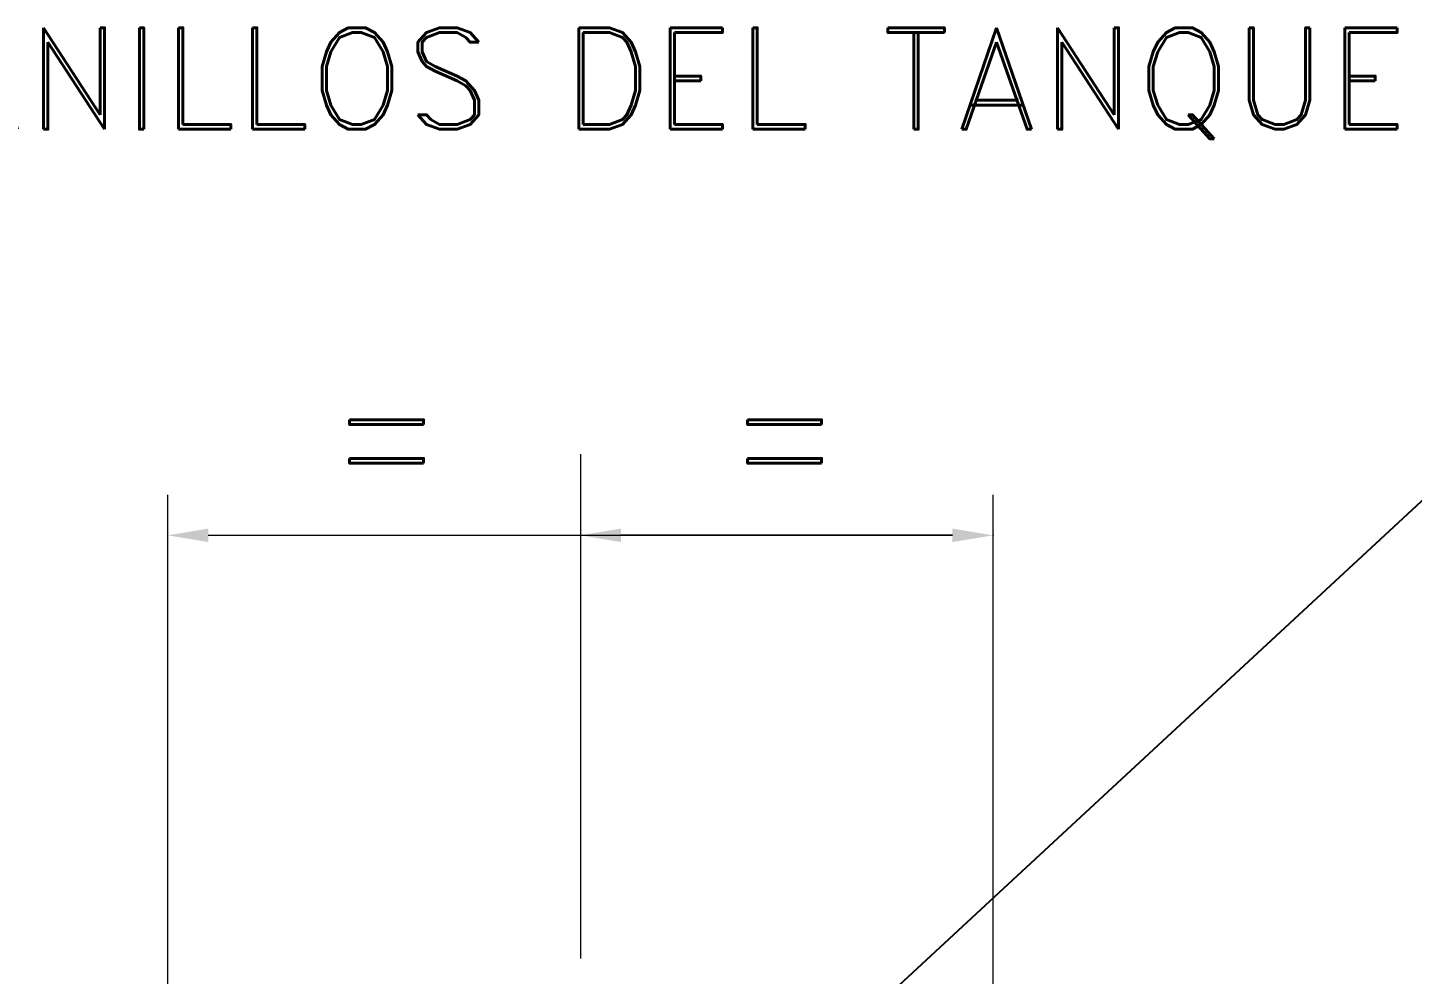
# Model space of a CAD drawing. Extents: x 174420 to 213214, y -41877 to -13498.
# Drawn here: x 211538 to 212561, y -25600 to -24901 of the extents above; entities that cross this region are included whole.
import ezdxf

# ---------------------------------------------------------------- set-up
doc = ezdxf.new("R2010")
doc.units = 0
doc.header["$LTSCALE"] = 500
doc.header["$MEASUREMENT"] = 0
doc.layers.add('COTAS', color=2, linetype='CONTINUOUS', lineweight=9)
doc.styles.add('ROMAND', font='romand')
doc.styles.get("Standard").update_dxf_attribs({"font": 'SIMPLEX.shx', "width": 0.8, "height": 80})
doc.dimstyles.new('ISO-25', dxfattribs={"dimtxt": 2.5, "dimasz": 2.5, "dimexe": 1.25, "dimexo": 0.625, "dimtad": 1, "dimtih": 1, "dimdec": 4, "dimdsep": 46, "dimtxsty": 'Standard', "dimcen": 2.5, "dimadec": 0, "dimazin": 0, "dimtfac": 1, "dimtdec": 4, "dimtmove": 0, "dimatfit": 3, "dimfxl": 1, "dimtvp": 1, "dimtolj": 1, "dimtzin": 0, "dimarcsym": 0})

msp = doc.modelspace()

# ---------------------------------------------------------------- linework, layer by layer
at = {"layer": 'COTAS', "lineweight": 9}
for p, q in [((211946.4, -25216.1), (211946.4, -25246.1)), ((211641.6, -25629.9), (211641.6, -25246.1)), ((211946.4, -25246.1), (211946.4, -25588.6)), ((212251.2, -25629.9), (212251.2, -25246.1)), ((212251.2, -25629.9), (212251.2, -25246.1)), ((211671.6, -25276.1), (212221.2, -25276.1)), ((212221.2, -25276.1), (211976.4, -25276.1))]:
    msp.add_line(p, q, dxfattribs=at)
for p in [(211946.4, -25276.1), (211946.4, -25276.1), (212251.2, -25276.1)]:
    msp.add_point(p, dxfattribs=at)
for points in [[(211671.6, -25271.1), (211671.6, -25281.1), (211641.6, -25276.1)], [(211976.4, -25271.1), (211976.4, -25281.1), (211946.4, -25276.1)], [(212221.2, -25271.1), (212221.2, -25281.1), (212251.2, -25276.1)], [(212221.2, -25271.1), (212221.2, -25281.1), (212251.2, -25276.1)]]:
    msp.add_solid(points, dxfattribs=at)

# ---------------------------------------------------------------- texts
at = {"layer": 'COTAS', "lineweight": 9, "style": 'ROMAND'}
for s, p in [('DETALLES DE LAS JUNTAS EN LOS ANILLOS DEL TANQUE', (209669.6, -24976.3)), ('=', (211763.1, -25240.8)), ('=', (212057.1, -25240.8))]:
    msp.add_text(s, height=75, dxfattribs=at).set_placement(p)

# ---------------------------------------------------------------- leaders
at = {"layer": 'COTAS', "lineweight": 9, "annotation_type": 0, "has_hookline": 1, "hookline_direction": 0}
msp.add_leader([(212059.6, -25721.3), (212623.8, -25198.9), (213037, -25198.9)], dimstyle='ISO-25', override={"dimasz": 35}, dxfattribs=at)

doc.saveas('drawing.dxf')
